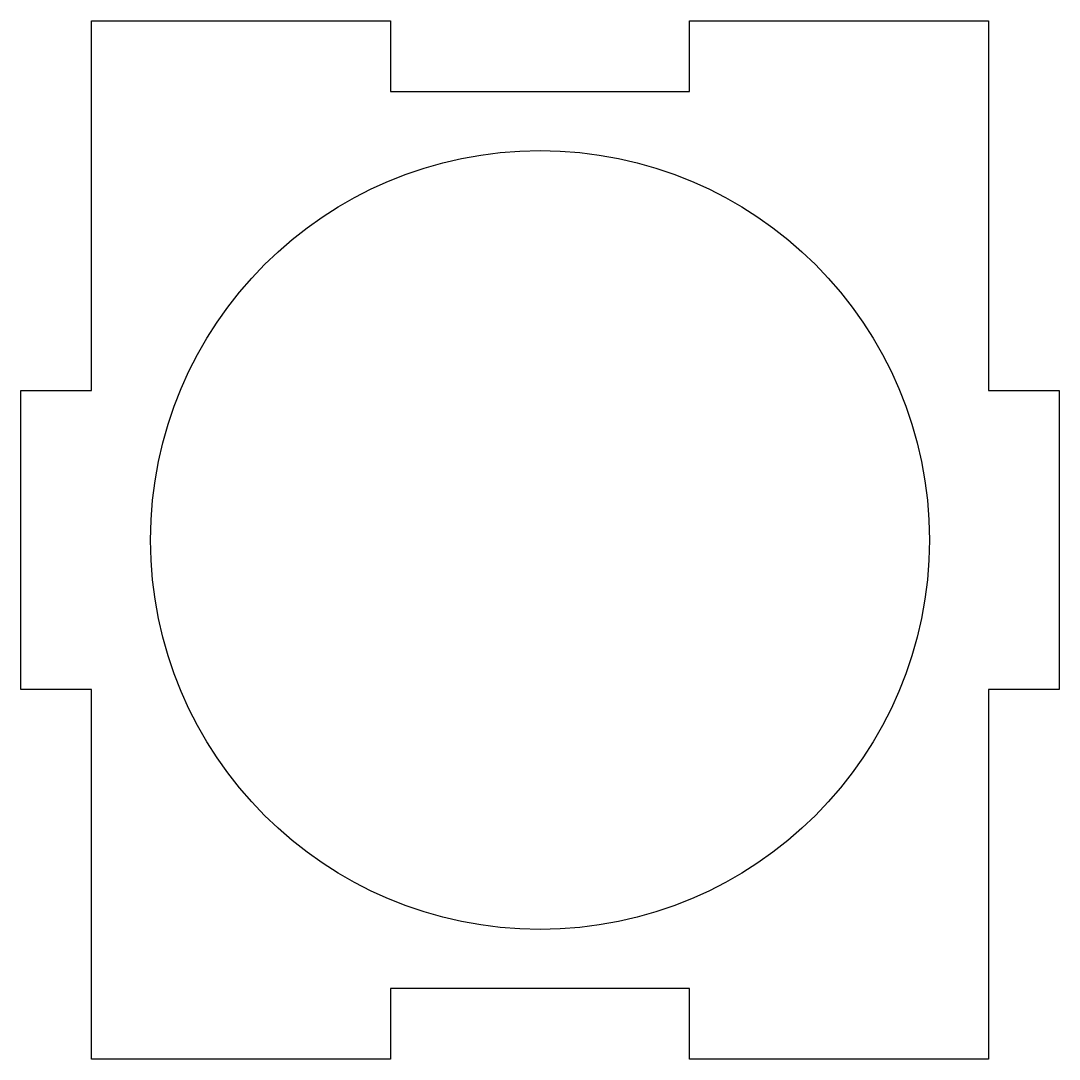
# Model space of a CAD drawing. Header units: millimetres. Extents: x -22 to 22, y -22 to 22.
import ezdxf

# ---------------------------------------------------------------- set-up
doc = ezdxf.new("R2010")
doc.units = ezdxf.units.MM
doc.layers.get('0').update_dxf_attribs({"linetype": 'CONTINUOUS'})

msp = doc.modelspace()

# ---------------------------------------------------------------- linework, layer by layer
msp.add_lwpolyline([(-19, -22), (-19, -6.333), (-22, -6.333), (-22, 6.333), (-19, 6.333), (-19, 22), (-6.333, 22), (-6.333, 19), (6.333, 19), (6.333, 22), (19, 22), (19, 6.333), (22, 6.333), (22, -6.333), (19, -6.333), (19, -22), (6.333, -22), (6.333, -19), (-6.333, -19), (-6.333, -22)], close=True)
msp.add_circle((0, 0), 16.5)

doc.saveas('drawing.dxf')
